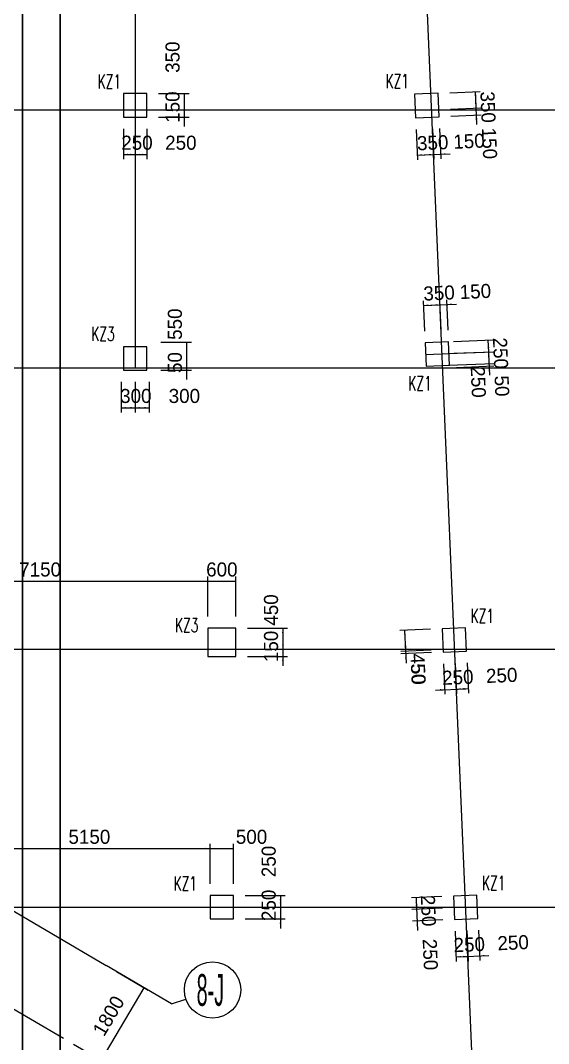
# Model space of a CAD drawing. Extents: x 19107 to 699106, y -67310 to 245688.
# Drawn here: x 638214 to 649474, y 164682 to 186497 of the extents above; entities that cross this region are included whole.
import ezdxf

# ---------------------------------------------------------------- set-up
doc = ezdxf.new("R2010")
doc.units = 0
doc.header["$LTSCALE"] = 100
doc.header["$MEASUREMENT"] = 0
for name, color, linetype in [('AXIS', 3, 'Continuous'), ('DIM', 3, 'Continuous'), ('DOTE', 253, 'Continuous'), ('h后浇带', 51, 'Continuous'), ('L-AXIS', 3, 'Continuous')]:
    doc.layers.add(name, color=color, linetype=linetype)
doc.layers.add('Select Column Frame Position', color=7, linetype='Continuous', lineweight=0)
doc.styles.get("Standard").update_dxf_attribs({"font": 'standard'})
doc.styles.add('汉字', font='汉字')
doc.dimstyles.get("Standard").update_dxf_attribs({"dimtxt": 300, "dimasz": 100, "dimexe": 100, "dimexo": 250, "dimgap": 100, "dimtad": 0, "dimtoh": 1, "dimdec": 0, "dimdsep": 46, "dimcen": 0.09, "dimclrt": 7, "dimadec": 0, "dimazin": 0, "dimtfac": 1, "dimtdec": 4, "dimtofl": 0, "dimtmove": 0, "dimatfit": 3, "dimfxl": 1, "dimtolj": 1, "dimtzin": 0, "dimarcsym": 0})

# ---------------------------------------------------------------- blocks, each defined once
blk = doc.blocks.new('_AXISO')
blk.add_circle((0, 0), 0.5)
blk = doc.blocks.new('*D4036')
at = {"layer": 'L-AXIS', "color": 0, "linetype": 'ByBlock', "lineweight": -2}
for p, q in [((639347, 164666), (640024, 164268)), ((639026, 162767), (639938, 164319)), ((638435, 163114), (639112, 162716))]:
    blk.add_line(p, q, dxfattribs=at)
for points in [[(639938, 164319), (639902, 164224), (639873, 164241)], [(639026, 162767), (639062, 162861), (639091, 162845)]]:
    blk.add_solid(points, dxfattribs=at)
at = {"layer": 'L-AXIS', "color": 7, "linetype": 'Continuous', "lineweight": -2, "insert": (639180, 163720), "char_height": 300, "width": 690, "attachment_point": 5, "rotation": 59.5454, "style": '汉字'}
blk.add_mtext('1800', dxfattribs=at)
blk = doc.blocks.new('*D403')
at = {"layer": 'L-AXIS', "color": 0, "linetype": 'ByBlock', "lineweight": -2}
for p, q in [((640260, 166218), (640937, 165819)), ((639938, 164319), (640851, 165870)), ((639347, 164666), (640024, 164268))]:
    blk.add_line(p, q, dxfattribs=at)
for points in [[(640851, 165870), (640814, 165776), (640786, 165792)], [(639938, 164319), (639975, 164413), (640003, 164396)]]:
    blk.add_solid(points, dxfattribs=at)
at = {"layer": 'L-AXIS', "color": 7, "linetype": 'Continuous', "lineweight": -2, "insert": (640093, 165272), "char_height": 300, "width": 690, "attachment_point": 5, "rotation": 59.5454, "style": '汉字'}
blk.add_mtext('1800', dxfattribs=at)
blk = doc.blocks.new('*D5118')
at = {"layer": 'DIM', "color": 0, "linetype": 'ByBlock', "lineweight": -2}
for p, q in [((642258, 168088), (642258, 168938)), ((642758, 168088), (642758, 168938)), ((642258, 168838), (642758, 168838))]:
    blk.add_line(p, q, dxfattribs=at)
for points in [[(642258, 168838), (642358, 168855), (642358, 168821)], [(642758, 168838), (642658, 168821), (642658, 168855)]]:
    blk.add_solid(points, dxfattribs=at)
at = {"layer": 'DIM', "color": 7, "linetype": 'Continuous', "lineweight": -2, "insert": (643141, 169088), "char_height": 300, "width": 566.67, "attachment_point": 5, "style": '汉字'}
blk.add_mtext('500', dxfattribs=at)
blk = doc.blocks.new('*D2696')
at = {"layer": 'DIM', "color": 0, "linetype": 'ByBlock', "lineweight": -2}
for p, q in [((643008, 167838), (643858, 167838)), ((643758, 167838), (643758, 167588)), ((643008, 167588), (643858, 167588))]:
    blk.add_line(p, q, dxfattribs=at)
for points in [[(643758, 167838), (643775, 167738), (643741, 167738)], [(643758, 167588), (643741, 167688), (643775, 167688)]]:
    blk.add_solid(points, dxfattribs=at)
at = {"layer": 'DIM', "color": 7, "linetype": 'Continuous', "lineweight": -2, "insert": (643508, 168564), "char_height": 300, "width": 566.67, "attachment_point": 5, "rotation": 90, "style": '汉字'}
blk.add_mtext('250', dxfattribs=at)
blk = doc.blocks.new('*D3027')
at = {"layer": 'DIM', "color": 0, "linetype": 'ByBlock', "lineweight": -2}
for p, q in [((643758, 167788), (643758, 167138)), ((643008, 167588), (643858, 167588)), ((643008, 167338), (643858, 167338))]:
    blk.add_line(p, q, dxfattribs=at)
for points in [[(643758, 167588), (643741, 167688), (643775, 167688)], [(643758, 167338), (643775, 167238), (643741, 167238)]]:
    blk.add_solid(points, dxfattribs=at)
at = {"layer": 'DIM', "color": 7, "linetype": 'Continuous', "lineweight": -2, "insert": (643508, 167628), "char_height": 300, "width": 566.67, "attachment_point": 5, "rotation": 90, "style": '汉字'}
blk.add_mtext('250', dxfattribs=at)
blk = doc.blocks.new('*D3348')
at = {"layer": 'DIM', "color": 0, "linetype": 'ByBlock', "lineweight": -2}
for p, q in [((642208, 173788), (642208, 174638)), ((642208, 174538), (642808, 174538)), ((642808, 173788), (642808, 174638))]:
    blk.add_line(p, q, dxfattribs=at)
for points in [[(642208, 174538), (642308, 174555), (642308, 174521)], [(642808, 174538), (642708, 174521), (642708, 174555)]]:
    blk.add_solid(points, dxfattribs=at)
at = {"layer": 'DIM', "color": 7, "linetype": 'Continuous', "lineweight": -2, "insert": (642508, 174788), "char_height": 300, "width": 556.67, "attachment_point": 5, "style": '汉字'}
blk.add_mtext('600', dxfattribs=at)
blk = doc.blocks.new('*D3688')
at = {"layer": 'DIM', "color": 0, "linetype": 'ByBlock', "lineweight": -2}
for p, q in [((643058, 173538), (643908, 173538)), ((643808, 173538), (643808, 173088)), ((643058, 173088), (643908, 173088))]:
    blk.add_line(p, q, dxfattribs=at)
for points in [[(643808, 173538), (643825, 173438), (643791, 173438)], [(643808, 173088), (643791, 173188), (643825, 173188)]]:
    blk.add_solid(points, dxfattribs=at)
at = {"layer": 'DIM', "color": 7, "linetype": 'Continuous', "lineweight": -2, "insert": (643558, 173926), "char_height": 300, "width": 576.67, "attachment_point": 5, "rotation": 90, "style": '汉字'}
blk.add_mtext('450', dxfattribs=at)
blk = doc.blocks.new('*D1391')
at = {"layer": 'DIM', "color": 0, "linetype": 'ByBlock', "lineweight": -2}
for p, q in [((643808, 173288), (643808, 172738)), ((643058, 173088), (643908, 173088)), ((643058, 172938), (643908, 172938))]:
    blk.add_line(p, q, dxfattribs=at)
for points in [[(643808, 173088), (643791, 173188), (643825, 173188)], [(643808, 172938), (643825, 172838), (643791, 172838)]]:
    blk.add_solid(points, dxfattribs=at)
at = {"layer": 'DIM', "color": 7, "linetype": 'Continuous', "lineweight": -2, "insert": (643558, 173149), "char_height": 300, "width": 476.67, "attachment_point": 5, "rotation": 90, "style": '汉字'}
blk.add_mtext('150', dxfattribs=at)
blk = doc.blocks.new('*D4909')
at = {"layer": 'DIM', "color": 0, "linetype": 'ByBlock', "lineweight": -2}
for p, q in [((647198, 167817), (646549, 167789)), ((646648, 167793), (646659, 167543)), ((647209, 167567), (646559, 167539))]:
    blk.add_line(p, q, dxfattribs=at)
for points in [[(646648, 167793), (646669, 167694), (646636, 167693)], [(646659, 167543), (646638, 167642), (646672, 167644)]]:
    blk.add_solid(points, dxfattribs=at)
at = {"layer": 'DIM', "color": 7, "linetype": 'Continuous', "lineweight": -2, "insert": (646911, 167514), "char_height": 300, "width": 566.67, "attachment_point": 5, "rotation": 272.444, "style": '汉字'}
blk.add_mtext('250', dxfattribs=at)
blk = doc.blocks.new('*D5229')
at = {"layer": 'DIM', "color": 0, "linetype": 'ByBlock', "lineweight": -2}
for p, q in [((647209, 167567), (646559, 167539)), ((646651, 167743), (646678, 167094)), ((647219, 167317), (646570, 167289))]:
    blk.add_line(p, q, dxfattribs=at)
for points in [[(646659, 167543), (646638, 167642), (646672, 167644)], [(646670, 167294), (646691, 167195), (646657, 167193)]]:
    blk.add_solid(points, dxfattribs=at)
at = {"layer": 'DIM', "color": 7, "linetype": 'Continuous', "lineweight": -2, "insert": (646951, 166579), "char_height": 300, "width": 566.67, "attachment_point": 5, "rotation": 272.444, "style": '汉字'}
blk.add_mtext('250', dxfattribs=at)
blk = doc.blocks.new('*D2916')
at = {"layer": 'DIM', "color": 0, "linetype": 'ByBlock', "lineweight": -2}
for p, q in [((647480, 167078), (647507, 166429)), ((647730, 167089), (647757, 166439)), ((647503, 166529), (647753, 166539))]:
    blk.add_line(p, q, dxfattribs=at)
for points in [[(647503, 166529), (647602, 166549), (647604, 166516)], [(647753, 166539), (647654, 166518), (647652, 166552)]]:
    blk.add_solid(points, dxfattribs=at)
at = {"layer": 'DIM', "color": 7, "linetype": 'Continuous', "lineweight": -2, "insert": (647783, 166791), "char_height": 300, "width": 566.67, "attachment_point": 5, "rotation": 2.444, "style": '汉字'}
blk.add_mtext('250', dxfattribs=at)
blk = doc.blocks.new('*D3243')
at = {"layer": 'DIM', "color": 0, "linetype": 'ByBlock', "lineweight": -2}
for p, q in [((647730, 167089), (647757, 166439)), ((647979, 167099), (648007, 166450)), ((647553, 166531), (648203, 166558))]:
    blk.add_line(p, q, dxfattribs=at)
for points in [[(647753, 166539), (647654, 166518), (647652, 166552)], [(648003, 166550), (648102, 166571), (648103, 166538)]]:
    blk.add_solid(points, dxfattribs=at)
at = {"layer": 'DIM', "color": 7, "linetype": 'Continuous', "lineweight": -2, "insert": (648718, 166831), "char_height": 300, "width": 566.67, "attachment_point": 5, "rotation": 2.444, "style": '汉字'}
blk.add_mtext('250', dxfattribs=at)
blk = doc.blocks.new('*D3601')
at = {"layer": 'DIM', "color": 0, "linetype": 'ByBlock', "lineweight": -2}
for p, q in [((646955, 173516), (646305, 173489)), ((646405, 173493), (646424, 173043)), ((646974, 173067), (646325, 173039))]:
    blk.add_line(p, q, dxfattribs=at)
for points in [[(646405, 173493), (646426, 173394), (646393, 173392)], [(646424, 173043), (646404, 173142), (646437, 173144)]]:
    blk.add_solid(points, dxfattribs=at)
at = {"layer": 'DIM', "color": 7, "linetype": 'Continuous', "lineweight": -2, "insert": (646691, 172666), "char_height": 300, "width": 576.67, "attachment_point": 5, "rotation": 272.444, "style": '汉字'}
blk.add_mtext('450', dxfattribs=at)
blk = doc.blocks.new('*D3927')
at = {"layer": 'DIM', "color": 0, "linetype": 'ByBlock', "lineweight": -2}
for p, q in [((646416, 173243), (646435, 172794)), ((646974, 173067), (646325, 173039)), ((646976, 173017), (646327, 172989))]:
    blk.add_line(p, q, dxfattribs=at)
for points in [[(646424, 173043), (646404, 173142), (646437, 173144)], [(646427, 172993), (646447, 172894), (646414, 172893)]]:
    blk.add_solid(points, dxfattribs=at)
at = {"layer": 'DIM', "color": 7, "linetype": 'Continuous', "lineweight": -2, "insert": (646695, 172566), "char_height": 300, "width": 353.33, "attachment_point": 5, "rotation": 272.444, "style": '汉字'}
blk.add_mtext('50', dxfattribs=at)
blk = doc.blocks.new('*D1657')
at = {"layer": 'DIM', "color": 0, "linetype": 'ByBlock', "lineweight": -2}
for p, q in [((647236, 172778), (647264, 172128)), ((647486, 172788), (647514, 172139)), ((647060, 172220), (647710, 172247))]:
    blk.add_line(p, q, dxfattribs=at)
for points in [[(647260, 172228), (647161, 172207), (647159, 172241)], [(647510, 172239), (647609, 172260), (647610, 172227)]]:
    blk.add_solid(points, dxfattribs=at)
at = {"layer": 'DIM', "color": 7, "linetype": 'Continuous', "lineweight": -2, "insert": (647539, 172490), "char_height": 300, "width": 566.67, "attachment_point": 5, "rotation": 2.444, "style": '汉字'}
blk.add_mtext('250', dxfattribs=at)
blk = doc.blocks.new('*D1989')
at = {"layer": 'DIM', "color": 0, "linetype": 'ByBlock', "lineweight": -2}
for p, q in [((647486, 172788), (647514, 172139)), ((647736, 172799), (647764, 172150)), ((647510, 172239), (647759, 172250))]:
    blk.add_line(p, q, dxfattribs=at)
for points in [[(647510, 172239), (647609, 172260), (647610, 172227)], [(647759, 172250), (647660, 172229), (647659, 172262)]]:
    blk.add_solid(points, dxfattribs=at)
at = {"layer": 'DIM', "color": 7, "linetype": 'Continuous', "lineweight": -2, "insert": (648475, 172530), "char_height": 300, "width": 566.67, "attachment_point": 5, "rotation": 2.444, "style": '汉字'}
blk.add_mtext('250', dxfattribs=at)
blk = doc.blocks.new('*D3359')
at = {"layer": 'DIM', "color": 0, "linetype": 'ByBlock', "lineweight": -2}
for p, q in [((646650, 184173), (646678, 183524)), ((647000, 184188), (647027, 183539)), ((646673, 183624), (647023, 183639))]:
    blk.add_line(p, q, dxfattribs=at)
for points in [[(646673, 183624), (646773, 183645), (646774, 183612)], [(647023, 183639), (646924, 183618), (646923, 183651)]]:
    blk.add_solid(points, dxfattribs=at)
at = {"layer": 'DIM', "color": 7, "linetype": 'Continuous', "lineweight": -2, "insert": (647003, 183888), "char_height": 300, "width": 566.67, "attachment_point": 5, "rotation": 2.444, "style": '汉字'}
blk.add_mtext('350', dxfattribs=at)
blk = doc.blocks.new('*D3682')
at = {"layer": 'DIM', "color": 0, "linetype": 'ByBlock', "lineweight": -2}
for p, q in [((647000, 184188), (647027, 183539)), ((647150, 184195), (647177, 183545)), ((646823, 183630), (647373, 183654))]:
    blk.add_line(p, q, dxfattribs=at)
for points in [[(647023, 183639), (646924, 183618), (646923, 183651)], [(647173, 183645), (647272, 183666), (647274, 183633)]]:
    blk.add_solid(points, dxfattribs=at)
at = {"layer": 'DIM', "color": 7, "linetype": 'Continuous', "lineweight": -2, "insert": (647777, 183921), "char_height": 300, "width": 476.67, "attachment_point": 5, "rotation": 2.444, "style": '汉字'}
blk.add_mtext('150', dxfattribs=at)
blk = doc.blocks.new('*D1422')
at = {"layer": 'DIM', "color": 0, "linetype": 'ByBlock', "lineweight": -2}
for p, q in [((647947, 184279), (647923, 184828)), ((647382, 184605), (648032, 184633)), ((647389, 184455), (648038, 184483))]:
    blk.add_line(p, q, dxfattribs=at)
for points in [[(647932, 184628), (647911, 184728), (647944, 184729)], [(647938, 184479), (647959, 184379), (647926, 184378)]]:
    blk.add_solid(points, dxfattribs=at)
at = {"layer": 'DIM', "color": 7, "linetype": 'Continuous', "lineweight": -2, "insert": (648214, 183875), "char_height": 300, "width": 476.67, "attachment_point": 5, "rotation": 272.444, "style": '汉字'}
blk.add_mtext('150', dxfattribs=at)
blk = doc.blocks.new('*D1743')
at = {"layer": 'DIM', "color": 0, "linetype": 'ByBlock', "lineweight": -2}
for p, q in [((647367, 184955), (648017, 184982)), ((647932, 184628), (647917, 184978)), ((647382, 184605), (648032, 184633))]:
    blk.add_line(p, q, dxfattribs=at)
for points in [[(647917, 184978), (647938, 184879), (647904, 184878)], [(647932, 184628), (647911, 184728), (647944, 184729)]]:
    blk.add_solid(points, dxfattribs=at)
at = {"layer": 'DIM', "color": 7, "linetype": 'Continuous', "lineweight": -2, "insert": (648181, 184649), "char_height": 300, "width": 566.67, "attachment_point": 5, "rotation": 272.444, "style": '汉字'}
blk.add_mtext('350', dxfattribs=at)
blk = doc.blocks.new('*D807')
at = {"layer": 'DIM', "color": 0, "linetype": 'ByBlock', "lineweight": -2}
for p, q in [((640408, 184188), (640408, 183538)), ((640658, 184188), (640658, 183538)), ((640408, 183638), (640658, 183638))]:
    blk.add_line(p, q, dxfattribs=at)
for points in [[(640408, 183638), (640508, 183655), (640508, 183621)], [(640658, 183638), (640558, 183621), (640558, 183655)]]:
    blk.add_solid(points, dxfattribs=at)
at = {"layer": 'DIM', "color": 7, "linetype": 'Continuous', "lineweight": -2, "insert": (640698, 183888), "char_height": 300, "width": 566.67, "attachment_point": 5, "style": '汉字'}
blk.add_mtext('250', dxfattribs=at)
blk = doc.blocks.new('*D1134')
at = {"layer": 'DIM', "color": 0, "linetype": 'ByBlock', "lineweight": -2}
for p, q in [((640658, 184188), (640658, 183538)), ((640908, 184188), (640908, 183538)), ((640658, 183638), (640908, 183638))]:
    blk.add_line(p, q, dxfattribs=at)
for points in [[(640658, 183638), (640758, 183655), (640758, 183621)], [(640908, 183638), (640808, 183621), (640808, 183655)]]:
    blk.add_solid(points, dxfattribs=at)
at = {"layer": 'DIM', "color": 7, "linetype": 'Continuous', "lineweight": -2, "insert": (641634, 183888), "char_height": 300, "width": 566.67, "attachment_point": 5, "style": '汉字'}
blk.add_mtext('250', dxfattribs=at)
blk = doc.blocks.new('*D4134')
at = {"layer": 'DIM', "color": 0, "linetype": 'ByBlock', "lineweight": -2}
for p, q in [((641708, 184238), (641708, 184788)), ((641158, 184588), (641808, 184588)), ((641158, 184438), (641808, 184438))]:
    blk.add_line(p, q, dxfattribs=at)
for points in [[(641708, 184588), (641691, 184688), (641725, 184688)], [(641708, 184438), (641725, 184338), (641691, 184338)]]:
    blk.add_solid(points, dxfattribs=at)
at = {"layer": 'DIM', "color": 7, "linetype": 'Continuous', "lineweight": -2, "insert": (641458, 184649), "char_height": 300, "width": 476.67, "attachment_point": 5, "rotation": 90, "style": '汉字'}
blk.add_mtext('150', dxfattribs=at)
blk = doc.blocks.new('*D4472')
at = {"layer": 'DIM', "color": 0, "linetype": 'ByBlock', "lineweight": -2}
for p, q in [((641158, 184938), (641808, 184938)), ((641708, 184588), (641708, 184938)), ((641158, 184588), (641808, 184588))]:
    blk.add_line(p, q, dxfattribs=at)
for points in [[(641708, 184938), (641725, 184838), (641691, 184838)], [(641708, 184588), (641691, 184688), (641725, 184688)]]:
    blk.add_solid(points, dxfattribs=at)
at = {"layer": 'DIM', "color": 7, "linetype": 'Continuous', "lineweight": -2, "insert": (641458, 185714), "char_height": 300, "width": 566.67, "attachment_point": 5, "rotation": 90, "style": '汉字'}
blk.add_mtext('350', dxfattribs=at)
blk = doc.blocks.new('*D2579')
at = {"layer": 'DIM', "color": 0, "linetype": 'ByBlock', "lineweight": -2}
for p, q in [((640358, 178788), (640358, 178138)), ((640658, 178788), (640658, 178138)), ((640358, 178238), (640658, 178238))]:
    blk.add_line(p, q, dxfattribs=at)
for points in [[(640358, 178238), (640458, 178255), (640458, 178221)], [(640658, 178238), (640558, 178221), (640558, 178255)]]:
    blk.add_solid(points, dxfattribs=at)
at = {"layer": 'DIM', "color": 7, "linetype": 'Continuous', "lineweight": -2, "insert": (640673, 178488), "char_height": 300, "width": 566.67, "attachment_point": 5, "style": '汉字'}
blk.add_mtext('300', dxfattribs=at)
blk = doc.blocks.new('*D178')
at = {"layer": 'DIM', "color": 0, "linetype": 'ByBlock', "lineweight": -2}
for p, q in [((640658, 178788), (640658, 178138)), ((640958, 178788), (640958, 178138)), ((640658, 178238), (640958, 178238))]:
    blk.add_line(p, q, dxfattribs=at)
for points in [[(640658, 178238), (640758, 178255), (640758, 178221)], [(640958, 178238), (640858, 178221), (640858, 178255)]]:
    blk.add_solid(points, dxfattribs=at)
at = {"layer": 'DIM', "color": 7, "linetype": 'Continuous', "lineweight": -2, "insert": (641709, 178488), "char_height": 300, "width": 566.67, "attachment_point": 5, "style": '汉字'}
blk.add_mtext('300', dxfattribs=at)
blk = doc.blocks.new('*D540')
at = {"layer": 'DIM', "color": 0, "linetype": 'ByBlock', "lineweight": -2}
for p, q in [((641758, 178838), (641758, 179288)), ((641208, 179088), (641858, 179088)), ((641208, 179038), (641858, 179038))]:
    blk.add_line(p, q, dxfattribs=at)
for points in [[(641758, 179088), (641741, 179188), (641775, 179188)], [(641758, 179038), (641775, 178938), (641741, 178938)]]:
    blk.add_solid(points, dxfattribs=at)
at = {"layer": 'DIM', "color": 7, "linetype": 'Continuous', "lineweight": -2, "insert": (641508, 179202), "char_height": 300, "width": 353.33, "attachment_point": 5, "rotation": 90, "style": '汉字'}
blk.add_mtext('50', dxfattribs=at)
blk = doc.blocks.new('*D859')
at = {"layer": 'DIM', "color": 0, "linetype": 'ByBlock', "lineweight": -2}
for p, q in [((641208, 179638), (641858, 179638)), ((641758, 179088), (641758, 179638)), ((641208, 179088), (641858, 179088))]:
    blk.add_line(p, q, dxfattribs=at)
for points in [[(641758, 179638), (641775, 179538), (641741, 179538)], [(641758, 179088), (641741, 179188), (641775, 179188)]]:
    blk.add_solid(points, dxfattribs=at)
at = {"layer": 'DIM', "color": 7, "linetype": 'Continuous', "lineweight": -2, "insert": (641508, 180021), "char_height": 300, "width": 566.67, "attachment_point": 5, "rotation": 90, "style": '汉字'}
blk.add_mtext('550', dxfattribs=at)
blk = doc.blocks.new('*D1221')
at = {"layer": 'DIM', "color": 0, "linetype": 'ByBlock', "lineweight": -2}
for p, q in [((646834, 179872), (646806, 180520)), ((646810, 180420), (647160, 180435)), ((647183, 179887), (647156, 180535))]:
    blk.add_line(p, q, dxfattribs=at)
for points in [[(646810, 180420), (646909, 180441), (646911, 180407)], [(647160, 180435), (647061, 180414), (647059, 180447)]]:
    blk.add_solid(points, dxfattribs=at)
at = {"layer": 'DIM', "color": 7, "linetype": 'Continuous', "lineweight": -2, "insert": (647139, 180684), "char_height": 300, "width": 566.67, "attachment_point": 5, "rotation": 2.444, "style": '汉字'}
blk.add_mtext('350', dxfattribs=at)
blk = doc.blocks.new('*D1720')
at = {"layer": 'DIM', "color": 0, "linetype": 'ByBlock', "lineweight": -2}
for p, q in [((646960, 180426), (647510, 180450)), ((647183, 179887), (647156, 180535)), ((647333, 179894), (647305, 180541))]:
    blk.add_line(p, q, dxfattribs=at)
for points in [[(647160, 180435), (647061, 180414), (647059, 180447)], [(647310, 180441), (647409, 180462), (647410, 180429)]]:
    blk.add_solid(points, dxfattribs=at)
at = {"layer": 'DIM', "color": 7, "linetype": 'Continuous', "lineweight": -2, "insert": (647914, 180717), "char_height": 300, "width": 476.67, "attachment_point": 5, "rotation": 2.444, "style": '汉字'}
blk.add_mtext('150', dxfattribs=at)
blk = doc.blocks.new('*D5039')
at = {"layer": 'DIM', "color": 0, "linetype": 'ByBlock', "lineweight": -2}
for p, q in [((637108, 168088), (637108, 168938)), ((642258, 168088), (642258, 168938)), ((637108, 168838), (642258, 168838))]:
    blk.add_line(p, q, dxfattribs=at)
for points in [[(637108, 168838), (637208, 168855), (637208, 168821)], [(642258, 168838), (642158, 168821), (642158, 168855)]]:
    blk.add_solid(points, dxfattribs=at)
at = {"layer": 'DIM', "color": 7, "linetype": 'Continuous', "lineweight": -2, "insert": (639683, 169088), "char_height": 300, "width": 775, "attachment_point": 5, "style": '汉字'}
blk.add_mtext('5150', dxfattribs=at)
blk = doc.blocks.new('*D5311')
at = {"layer": 'DIM', "color": 0, "linetype": 'ByBlock', "lineweight": -2}
for p, q in [((635058, 173788), (635058, 174638)), ((635058, 174538), (642208, 174538)), ((642208, 173788), (642208, 174638))]:
    blk.add_line(p, q, dxfattribs=at)
for points in [[(635058, 174538), (635158, 174555), (635158, 174521)], [(642208, 174538), (642108, 174521), (642108, 174555)]]:
    blk.add_solid(points, dxfattribs=at)
at = {"layer": 'DIM', "color": 7, "linetype": 'Continuous', "lineweight": -2, "insert": (638633, 174788), "char_height": 300, "width": 775, "attachment_point": 5, "style": '汉字'}
blk.add_mtext('7150', dxfattribs=at)
blk = doc.blocks.new('*D3792')
at = {"layer": 'DIM', "color": 0, "linetype": 'ByBlock', "lineweight": -2}
for p, q in [((648219, 178930), (648199, 179380)), ((647343, 179144), (648308, 179185)), ((647345, 179093), (648310, 179135))]:
    blk.add_line(p, q, dxfattribs=at)
for points in [[(648208, 179180), (648187, 179280), (648220, 179281)], [(648210, 179130), (648231, 179031), (648198, 179030)]]:
    blk.add_solid(points, dxfattribs=at)
at = {"layer": 'DIM', "color": 7, "linetype": 'Continuous', "lineweight": -2, "insert": (648479, 178702), "char_height": 300, "width": 353.33, "attachment_point": 5, "rotation": 272.444, "style": '汉字'}
blk.add_mtext('50', dxfattribs=at)
blk = doc.blocks.new('*D3966')
at = {"layer": 'DIM', "color": 0, "linetype": 'ByBlock', "lineweight": -2}
for p, q in [((647444, 179648), (648287, 179684)), ((648197, 179430), (648187, 179680)), ((647454, 179399), (648297, 179434))]:
    blk.add_line(p, q, dxfattribs=at)
for points in [[(648187, 179680), (648208, 179581), (648174, 179579)], [(648197, 179430), (648176, 179529), (648210, 179531)]]:
    blk.add_solid(points, dxfattribs=at)
at = {"layer": 'DIM', "color": 7, "linetype": 'Continuous', "lineweight": -2, "insert": (648449, 179401), "char_height": 300, "width": 566.67, "attachment_point": 5, "rotation": 272.444, "style": '汉字'}
blk.add_mtext('250', dxfattribs=at)
blk = doc.blocks.new('*D4116')
at = {"layer": 'DIM', "color": 0, "linetype": 'ByBlock', "lineweight": -2}
for p, q in [((647332, 179393), (648297, 179434)), ((648208, 179180), (648197, 179430)), ((647343, 179144), (648308, 179185))]:
    blk.add_line(p, q, dxfattribs=at)
for points in [[(648197, 179430), (648218, 179331), (648185, 179330)], [(648208, 179180), (648187, 179280), (648220, 179281)]]:
    blk.add_solid(points, dxfattribs=at)
at = {"layer": 'DIM', "color": 7, "linetype": 'Continuous', "lineweight": -2, "insert": (647975, 178787), "char_height": 300, "width": 566.67, "attachment_point": 5, "rotation": 272.444, "style": '汉字'}
blk.add_mtext('250', dxfattribs=at)
blk = doc.blocks.new('后浇带现场')
at = {"color": 6, "lineweight": 30}
for points in [[(821257, 720830), (821257, 688843), (805860, 662656), (825600, 651049), (814026, 631365), (812236, 611185), (845904, 608199)], [(822057, 720830), (822057, 688625), (806955, 662940), (826695, 651333), (814807, 631115), (813104, 611911), (845975, 608996)]]:
    blk.add_lwpolyline(points, dxfattribs=at)
at = {"layer": 'h后浇带', "color": 1}
for p, q in [((821257, 720830), (821257, 688843)), ((822057, 720830), (822057, 688625))]:
    blk.add_line(p, q, dxfattribs=at)

msp = doc.modelspace()

# ---------------------------------------------------------------- linework, layer by layer
at = {"layer": 'DOTE'}
for p, q in [((640658.1, 216289.7), (640658.1, 179087.9)), ((651237.4, 84902.3), (646702.6, 191147.6)), ((610758.1, 184587.9), (664518.6, 184587.9)), ((620208.1, 179087.9), (664518.6, 179087.9)), ((623267.7, 176208.6), (640044, 166344.4)), ((620458.9, 175772), (639131.7, 164792.8)), ((634758.1, 173087.9), (664518.6, 173087.9)), ((634758.1, 167587.9), (664518.6, 167587.9))]:
    msp.add_line(p, q, dxfattribs=at)
at = {"layer": 'DOTE', "color": 200}
msp.add_line((646854.9, 179372.9), (647354.4, 179394.2), dxfattribs=at)
at = {"layer": 'L-AXIS'}
for q in [(640044, 166344.4), (641741.7, 165629.8)]:
    msp.add_line((641437.2, 165525.3), q, dxfattribs=at)
at = {"layer": 'Select Column Frame Position', "color": 7, "linetype": 'Continuous', "lineweight": -3}
for points in [[(640408.1, 184437.9), (640908.1, 184437.9), (640908.1, 184937.9), (640408.1, 184937.9), (640408.1, 184437.9)], [(646639.3, 184423.2), (647138.9, 184444.6), (647117.6, 184944.1), (646618, 184922.8), (646639.3, 184423.2)], [(640408.1, 179037.9), (640908.1, 179037.9), (640908.1, 179537.9), (640408.1, 179537.9), (640408.1, 179037.9)], [(646865.5, 179123.1), (647365.1, 179144.5), (647343.8, 179644), (646844.2, 179622.7), (646865.5, 179123.1)], [(642208.1, 172937.9), (642808.1, 172937.9), (642808.1, 173537.9), (642208.1, 173537.9), (642208.1, 172937.9)], [(647225.8, 173027.5), (647725.4, 173048.8), (647704, 173548.4), (647204.5, 173527), (647225.8, 173027.5)], [(642258.1, 167337.9), (642758.1, 167337.9), (642758.1, 167837.9), (642258.1, 167837.9), (642258.1, 167337.9)], [(647469.1, 167327.9), (647968.6, 167349.2), (647947.3, 167848.7), (647447.8, 167827.4), (647469.1, 167327.9)]]:
    msp.add_lwpolyline(points, dxfattribs=at)

# ---------------------------------------------------------------- block references
at = {"color": 3, "lineweight": 30}
msp.add_blockref('后浇带现场', (-182998.7, -527042.1), dxfattribs=at)
at = {"layer": 'AXIS'}
ref = msp.add_blockref('_AXISO', (642309.2, 165824.6), dxfattribs=dict(at, xscale=1200.000000000114, yscale=1200, rotation=359.9996457873818))
ref.add_attrib('A', '8-J', (641969.8, 165485.2), dxfattribs={"height": 678.82, "style": '汉字', "width": 0.464286})

# ---------------------------------------------------------------- texts
at = {"color": 200, "linetype": 'Continuous', "lineweight": -3, "width": 0.7}
for s, p in [('KZ1', (639859.4, 185044)), ('KZ1', (645996.4, 185050.2)), ('KZ3', (639722.8, 179661.9)), ('KZ1', (646483.6, 178609)), ('KZ1', (647810.1, 173654.4)), ('KZ3', (641508.4, 173453.3)), ('KZ1', (641476.2, 167944)), ('KZ1', (648053.4, 167954.8))]:
    msp.add_text(s, height=300, dxfattribs=at).set_placement(p)

# ---------------------------------------------------------------- dimensions: what is measured, and where the dimension line sits
at = {"layer": 'DIM', "color": 200}
for p1, p2, distance, picture, middle in [((640908.1, 184587.9), (640908.1, 184937.9), -800, '*D4472', (641458.1, 185156)), ((647132.5, 184594.3), (647117.6, 184944.1), -800, '*D1743', (648157.3, 185206.8)), ((640908.1, 184437.9), (640908.1, 184587.9), -800, '*D4134', (641458.1, 184236)), ((647138.9, 184444.6), (647132.5, 184594.3), -800, '*D1422', (648196.5, 184287.6)), ((640408.1, 184437.9), (640658.1, 184437.9), -800, '*D807', (640190, 183887.9)), ((640658.1, 184437.9), (640908.1, 184437.9), -800, '*D1134', (641126.1, 183887.9)), ((646639.3, 184423.2), (646989, 184438.2), -800, '*D3359', (646444.9, 183864.4)), ((646989, 184438.2), (647138.9, 184444.6), -800, '*D3682', (647364.1, 183903.7)), ((646844.2, 179622.7), (647193.9, 179637.6), 797.8, '*D1221', (646581.7, 180660.2)), ((640958.1, 179087.9), (640958.1, 179637.9), -800, '*D859', (641508.1, 179362.9)), ((640958.1, 179037.9), (640958.1, 179087.9), -800, '*D540', (641508.1, 178900.6)), ((647093.3, 179132.9), (647082.6, 179382.6), -1115.7, '*D4116', (647952.9, 179294.7)), ((647095.4, 179082.7), (647093.3, 179132.9), -1115.7, '*D3792', (648465.7, 179003.8)), ((640358.1, 179037.9), (640658.1, 179037.9), -800, '*D2579', (640140, 178487.9)), ((640658.1, 179037.9), (640958.1, 179037.9), -800, '*D178', (641176.1, 178487.9)), ((647204.5, 173527), (647223.7, 173077.3), -800, '*D3601', (646664.6, 173278.7)), ((647223.7, 173077.3), (647225.8, 173027.5), -800, '*D3927', (646682.2, 172866.9)), ((647225.8, 173027.5), (647475.6, 173038.2), -800, '*D1657', (647031.4, 172468.7)), ((647475.6, 173038.2), (647725.4, 173048.8), -800, '*D1989', (647966.7, 172508.6)), ((647447.8, 167827.4), (647458.4, 167577.3), -800, '*D4909', (646889, 168021.8)), ((647458.4, 167577.3), (647469.1, 167327.9), -800, '*D5229', (646928.9, 167086.5)), ((647469.1, 167327.9), (647718.9, 167338.5), -800, '*D2916', (647274.7, 166769.1)), ((647718.9, 167338.5), (647968.6, 167349.2), -800, '*D3243', (648210, 166809))]:
    dim = msp.add_aligned_dim(p1=p1, p2=p2, distance=distance, dimstyle='Standard', dxfattribs=at)
    dim.commit()
    dim.dimension.update_dxf_attribs({"geometry": picture, "text_midpoint": middle})
for base, p1, p2, angle, picture, middle in [((647309.8, 180441.1), (647193.9, 179637.6), (647343.8, 179644), 182.44399, '*D1720', (647500.8, 180699.4)), ((648186.6, 179680), (647204.6, 179387.8), (647193.9, 179637.6), 272.44399, '*D3966', (648427.1, 179908.5)), ((643808.1, 173087.9), (642808.1, 173537.9), (642808.1, 173087.9), 270, '*D3688', (643558.1, 173312.9)), ((643808.1, 172937.9), (642808.1, 173087.9), (642808.1, 172937.9), 270, '*D1391', (643558.1, 172736)), ((643758.1, 167587.9), (642758.1, 167837.9), (642758.1, 167587.9), 270, '*D2696', (643508.1, 168056)), ((643758.1, 167337.9), (642758.1, 167587.9), (642758.1, 167337.9), 270, '*D3027', (643508.1, 167119.9))]:
    dim = msp.add_linear_dim(base=base, p1=p1, p2=p2, angle=angle, dimstyle='Standard', dxfattribs=at)
    dim.commit()
    dim.dimension.update_dxf_attribs({"geometry": picture, "text_midpoint": middle})
for base, p1, p2, picture, middle in [((642208.1, 174537.9), (635058.1, 173537.9), (642208.1, 173537.9), '*D5311', (638633.1, 174787.9)), ((642808.1, 174537.9), (642208.1, 173537.9), (642808.1, 173537.9), '*D3348', (642508.1, 174787.9)), ((642258.1, 168837.9), (637108.1, 167837.9), (642258.1, 167837.9), '*D5039', (639683.1, 169087.9)), ((642758.1, 168837.9), (642258.1, 167837.9), (642758.1, 167837.9), '*D5118', (642508.1, 169087.9))]:
    dim = msp.add_linear_dim(base=base, p1=p1, p2=p2, dimstyle='Standard', dxfattribs=at)
    dim.commit()
    dim.dimension.update_dxf_attribs({"geometry": picture, "text_midpoint": middle})
at = {"layer": 'L-AXIS'}
for base, p1, p2, picture, middle in [((640850.6, 165870.2), (639131.7, 164792.8), (640044, 166344.4), '*D403', (640092.8, 165271.7)), ((639938.3, 164318.5), (638219.3, 163241.1), (639131.7, 164792.8), '*D4036', (639180.4, 163720.1))]:
    dim = msp.add_linear_dim(base=base, p1=p1, p2=p2, angle=59.54537, dimstyle='Standard', dxfattribs=at)
    dim.commit()
    dim.dimension.update_dxf_attribs({"geometry": picture, "text_midpoint": middle})

doc.saveas('drawing.dxf')
